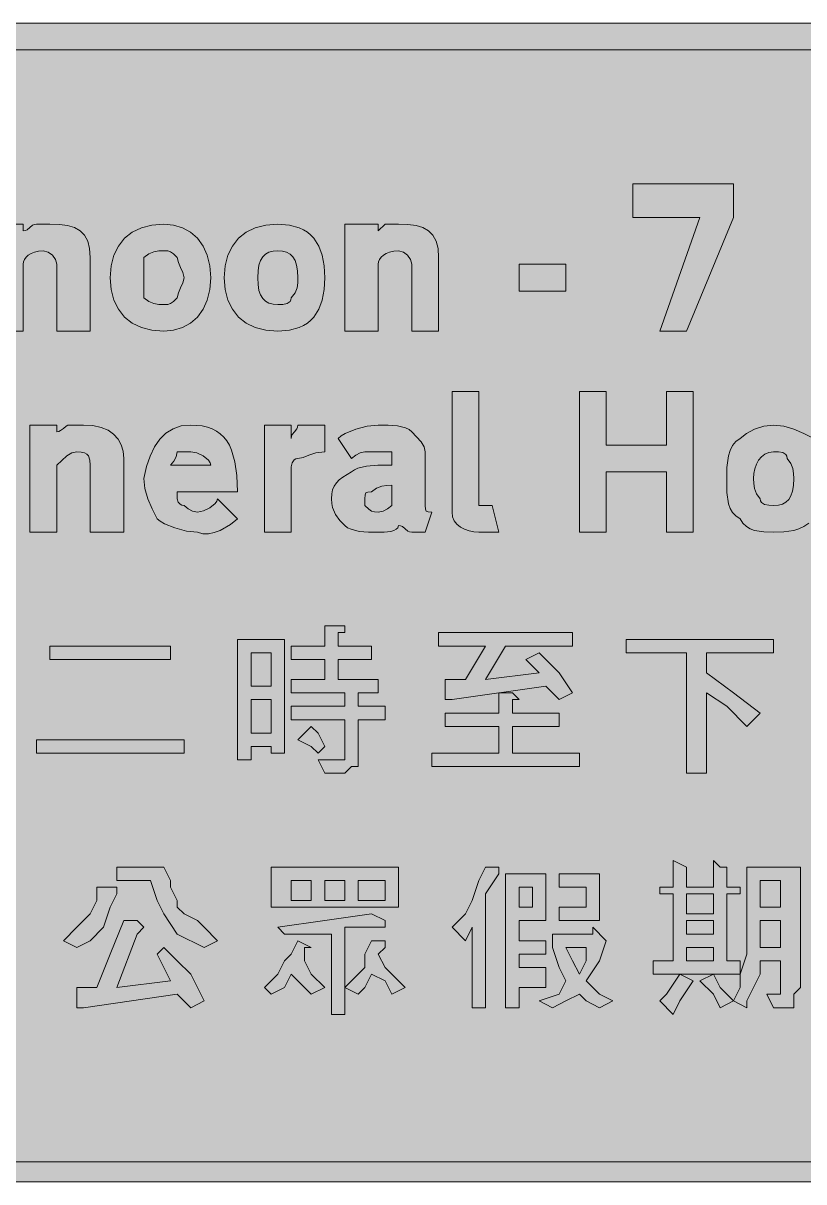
# Model space of a CAD drawing. Header units: metres. Extents: x 12 to 555, y 32 to 240.
# Drawn here: x 280.4 to 420.2, y 32.2 to 239.8 of the extents above; entities that cross this region are included whole.
import ezdxf

# ---------------------------------------------------------------- set-up
doc = ezdxf.new("R2010")
doc.units = ezdxf.units.M
doc.layers.add('FILL_BLACK_000000', color=7, linetype='Continuous', true_color=0x000000)
doc.layers.add('FILL_WHITE_FFFFFF', color=7, linetype='Continuous', true_color=0xffffff)

msp = doc.modelspace()

# ---------------------------------------------------------------- hatches: boundary and pattern name
at = {"layer": 'FILL_BLACK_000000', "true_color": 0x000000}
h = msp.add_hatch(color=7, dxfattribs=at)
h.dxf.hatch_style = 1
h.paths.add_polyline_path([(547.71, 239.57), (548.61, 239.16), (549.51, 238.75), (550.41, 238.56), (550.81, 238.51), (551.12, 238.37), (551.61, 237.96), (552.1, 237.55), (552.41, 237.41), (552.81, 237.36), (553.52, 236.46), (554.01, 235.56), (554.5, 234.66), (555.21, 233.76), (555.21, 231.36), (555.21, 40.56), (555, 38.78), (554.46, 37.11), (553.69, 35.67), (552.81, 34.56), (550.41, 32.16), (546.81, 32.16), (20.01, 32.16), (19.16, 32.21), (18.4, 32.37), (17.01, 32.91), (14.01, 34.56), (13.13, 35.67), (12.36, 37.11), (11.82, 38.78), (11.61, 40.56), (11.61, 231.36), (11.82, 232.47), (12.36, 233.91), (14.01, 237.36), (14.89, 237.55), (15.66, 237.96), (16.41, 238.56), (17.31, 238.75), (18.21, 239.16), (19.11, 239.57), (20.01, 239.76), (546.81, 239.76), (547.71, 239.57)])
h.paths.add_polyline_path([(18.36, 234.81), (17.82, 234.45), (17.66, 234.16), (17.61, 233.76), (16.92, 233.05), (16.56, 232.56), (16.43, 232.07), (16.41, 231.36), (16.41, 40.56), (16.43, 39.66), (16.56, 38.76), (16.92, 37.86), (17.61, 36.96), (18.36, 36.36), (19.13, 35.95), (20.01, 35.76), (546.81, 35.76), (547.21, 35.81), (547.5, 35.95), (547.86, 36.36), (548.01, 36.96), (550.41, 36.96), (550.6, 37.86), (551.01, 38.76), (551.42, 39.66), (551.61, 40.56), (551.61, 231.36), (551.56, 231.76), (551.42, 232.07), (551.01, 232.56), (550.6, 233.05), (550.46, 233.36), (550.41, 233.76), (549.51, 234.45), (548.61, 234.81), (547.71, 234.94), (546.81, 234.96), (20.01, 234.96), (19.13, 234.94), (18.36, 234.81)], flags=16)
h = msp.add_hatch(color=7, dxfattribs=at)
h.dxf.hatch_style = 1
h.paths.add_polyline_path([(401.61, 204.96), (389.61, 204.96), (389.61, 210.96), (407.61, 210.96), (407.61, 204.96), (399.21, 184.56), (394.41, 184.56), (401.61, 204.96)])
h = msp.add_hatch(color=7, dxfattribs=at)
h.dxf.hatch_style = 1
h.paths.add_polyline_path([(286.41, 184.56), (286.41, 195.36), (286.41, 196.56), (286.2, 197.44), (285.66, 198.21), (284.89, 198.75), (284.01, 198.96), (283.17, 198.91), (282.43, 198.75), (281.82, 198.52), (281.31, 198.21), (280.92, 197.85), (280.63, 197.44), (280.47, 197.01), (280.41, 196.56), (280.41, 184.56), (275.61, 184.56), (275.61, 203.76), (280.41, 203.76), (280.41, 202.56), (280.81, 202.61), (281.12, 202.75), (281.61, 203.16), (282.1, 203.57), (282.41, 203.71), (282.81, 203.76), (285.21, 203.76), (286.9, 203.7), (288.36, 203.5), (289.6, 203.13), (290.61, 202.56), (291.4, 201.77), (291.96, 200.72), (292.3, 199.4), (292.41, 197.76), (292.41, 184.56), (286.41, 184.56)])
h = msp.add_hatch(color=7, dxfattribs=at)
h.dxf.hatch_style = 1
h.paths.add_polyline_path([(313.37, 190.13), (312.62, 188.49), (311.61, 187.11), (310.38, 186.02), (308.95, 185.22), (307.35, 184.73), (305.61, 184.56), (303.47, 184.73), (301.58, 185.22), (299.94, 186.02), (298.56, 187.11), (297.47, 188.49), (296.67, 190.13), (296.18, 192.02), (296.01, 194.16), (296.18, 196.3), (296.67, 198.19), (297.47, 199.83), (298.56, 201.21), (299.94, 202.3), (301.58, 203.1), (303.47, 203.59), (305.61, 203.76), (307.35, 203.59), (308.95, 203.1), (310.38, 202.3), (311.61, 201.21), (312.62, 199.83), (313.37, 198.19), (313.85, 196.3), (314.01, 194.16), (313.85, 192.02), (313.37, 190.13)])
h.paths.add_polyline_path([(308.61, 195.96), (308.2, 196.86), (308.01, 197.76), (307.3, 198.45), (306.81, 198.81), (306.32, 198.94), (305.61, 198.96), (304.71, 198.94), (303.81, 198.81), (302.91, 198.45), (302.01, 197.76), (302.01, 194.16), (302.01, 190.56), (302.91, 189.87), (303.81, 189.51), (304.71, 189.38), (305.61, 189.36), (306.32, 189.38), (306.81, 189.51), (307.3, 189.87), (308.01, 190.56), (308.2, 191.46), (308.61, 192.36), (309.02, 193.26), (309.21, 194.16), (309.02, 195.06), (308.61, 195.96)], flags=16)
h = msp.add_hatch(color=7, dxfattribs=at)
h.dxf.hatch_style = 1
h.paths.add_polyline_path([(333.94, 190.13), (333.33, 188.49), (332.46, 187.11), (331.92, 186.53), (331.3, 186.02), (330.62, 185.58), (329.85, 185.22), (328.09, 184.73), (326.01, 184.56), (323.87, 184.73), (321.98, 185.22), (320.34, 186.02), (318.96, 187.11), (317.87, 188.49), (317.07, 190.13), (316.58, 192.02), (316.41, 194.16), (316.58, 196.3), (317.07, 198.19), (317.87, 199.83), (318.96, 201.21), (320.34, 202.3), (321.98, 203.1), (323.87, 203.59), (326.01, 203.76), (328.09, 203.59), (329.85, 203.1), (330.62, 202.74), (331.3, 202.3), (331.92, 201.79), (332.46, 201.21), (333.33, 199.83), (333.94, 198.19), (334.3, 196.3), (334.41, 194.16), (334.3, 192.02), (333.94, 190.13)])
h.paths.add_polyline_path([(329.38, 196.43), (329.1, 197.26), (328.71, 197.91), (328.2, 198.39), (327.58, 198.72), (326.85, 198.9), (326.01, 198.96), (325.17, 198.9), (324.43, 198.72), (323.82, 198.39), (323.31, 197.91), (322.92, 197.26), (322.63, 196.43), (322.47, 195.4), (322.41, 194.16), (322.47, 192.92), (322.63, 191.89), (322.92, 191.06), (323.31, 190.41), (323.82, 189.93), (324.43, 189.6), (325.17, 189.42), (326.01, 189.36), (326.89, 189.38), (327.66, 189.51), (328.2, 189.87), (328.36, 190.16), (328.41, 190.56), (329.1, 191.46), (329.46, 192.36), (329.59, 193.26), (329.61, 194.16), (329.55, 195.4), (329.38, 196.43)], flags=16)
h = msp.add_hatch(color=7, dxfattribs=at)
h.dxf.hatch_style = 1
h.paths.add_polyline_path([(350.01, 184.56), (350.01, 195.36), (350.01, 196.56), (349.8, 197.44), (349.26, 198.21), (348.49, 198.75), (347.61, 198.96), (346.77, 198.91), (346.03, 198.75), (345.42, 198.52), (344.91, 198.21), (344.52, 197.85), (344.23, 197.44), (344.07, 197.01), (344.01, 196.56), (344.01, 184.56), (338.01, 184.56), (338.01, 203.76), (344.01, 203.76), (344.01, 202.56), (345.21, 203.76), (347.61, 203.76), (349.3, 203.7), (350.76, 203.5), (352, 203.13), (353.01, 202.56), (353.8, 201.77), (354.36, 200.72), (354.7, 199.4), (354.81, 197.76), (354.81, 184.56), (350.01, 184.56)])
h = msp.add_hatch(color=7, dxfattribs=at)
h.dxf.hatch_style = 1
h.paths.add_polyline_path([(377.61, 191.76), (369.21, 191.76), (369.21, 196.56), (377.61, 196.56), (377.61, 191.76)])
h = msp.add_hatch(color=7, dxfattribs=at)
h.dxf.hatch_style = 1
h.paths.add_polyline_path([(362.01, 154.56), (362.01, 153.36), (364.41, 153.36), (365.61, 148.56), (364.41, 148.56), (362.01, 148.56), (361.11, 148.62), (360.25, 148.78), (359.44, 149.07), (358.71, 149.46), (358.1, 149.97), (357.62, 150.58), (357.32, 151.32), (357.21, 152.16), (357.21, 153.36), (357.21, 173.76), (362.01, 173.76), (362.01, 154.56)])
h = msp.add_hatch(color=7, dxfattribs=at)
h.dxf.hatch_style = 1
h.paths.add_polyline_path([(389.61, 164.16), (395.61, 164.16), (395.61, 173.76), (400.41, 173.76), (400.41, 148.56), (395.61, 148.56), (395.61, 159.36), (389.61, 159.36), (384.81, 159.36), (384.81, 148.56), (380.01, 148.56), (380.01, 173.76), (384.81, 173.76), (384.81, 164.16), (389.61, 164.16)])
h = msp.add_hatch(color=7, dxfattribs=at)
h.dxf.hatch_style = 1
h.paths.add_polyline_path([(292.41, 148.56), (292.41, 159.36), (292.41, 160.56), (292.37, 161.44), (292.11, 162.21), (291.82, 162.52), (291.4, 162.75), (290.8, 162.91), (290.01, 162.96), (289.11, 162.75), (288.21, 162.21), (286.41, 160.56), (286.41, 148.56), (281.61, 148.56), (281.61, 167.76), (286.41, 167.76), (286.41, 166.56), (286.81, 166.61), (287.12, 166.75), (287.61, 167.16), (288.1, 167.57), (288.41, 167.71), (288.81, 167.76), (291.21, 167.76), (292.9, 167.65), (294.36, 167.33), (295.6, 166.81), (296.61, 166.11), (297.4, 165.24), (297.96, 164.22), (298.3, 163.05), (298.41, 161.76), (298.41, 148.56), (292.41, 148.56)])
h = msp.add_hatch(color=7, dxfattribs=at)
h.dxf.hatch_style = 1
h.paths.add_polyline_path([(308.01, 154.56), (308.16, 153.96), (308.52, 153.55), (308.81, 153.41), (309.21, 153.36), (309.96, 152.76), (310.73, 152.35), (311.61, 152.16), (312.68, 152.37), (313.86, 152.91), (314.82, 153.68), (315.1, 154.11), (315.21, 154.56), (318.81, 150.96), (317.52, 149.91), (315.66, 148.86), (314.63, 148.48), (313.58, 148.26), (312.56, 148.27), (311.61, 148.56), (309.64, 148.77), (307.56, 149.31), (305.7, 150.08), (304.97, 150.51), (304.41, 150.96), (303.53, 152.76), (302.76, 154.56), (302.22, 156.36), (302.01, 158.16), (302.52, 160.3), (303.15, 162.19), (303.93, 163.83), (304.86, 165.21), (305.96, 166.3), (307.24, 167.1), (308.72, 167.59), (310.41, 167.76), (312.49, 167.59), (313.41, 167.37), (314.25, 167.07), (315.02, 166.67), (315.7, 166.18), (316.32, 165.59), (316.86, 164.91), (317.33, 164.13), (317.73, 163.25), (318.34, 161.18), (318.7, 158.69), (318.81, 155.76), (308.01, 155.76), (308.01, 154.56)])
h.paths.add_polyline_path([(313.9, 161.01), (313.62, 161.44), (312.66, 162.21), (311.48, 162.75), (310.41, 162.96), (308.01, 162.96), (307.82, 162.08), (307.41, 161.31), (306.81, 160.56), (314.01, 160.56), (313.9, 161.01)], flags=16)
h = msp.add_hatch(color=7, dxfattribs=at)
h.dxf.hatch_style = 1
h.paths.add_polyline_path([(323.61, 167.76), (328.41, 167.76), (328.41, 165.36), (328.46, 165.76), (328.6, 166.07), (329.01, 166.56), (329.42, 167.05), (329.56, 167.36), (329.61, 167.76), (334.41, 167.76), (334.41, 162.96), (332.82, 162.77), (331.56, 162.36), (330.53, 161.95), (329.61, 161.76), (329.21, 161.71), (328.92, 161.55), (328.56, 161.01), (328.43, 160.24), (328.41, 159.36), (328.41, 148.56), (323.61, 148.56), (323.61, 167.76)])
h = msp.add_hatch(color=7, dxfattribs=at)
h.dxf.hatch_style = 1
h.paths.add_polyline_path([(350.01, 148.56), (349.61, 148.61), (349.3, 148.75), (348.81, 149.16), (348.32, 149.57), (348.01, 149.71), (347.61, 149.76), (347.5, 149.36), (347.22, 149.07), (346.79, 148.85), (346.26, 148.71), (345.08, 148.58), (344.01, 148.56), (342.23, 148.58), (340.56, 148.71), (339.12, 149.07), (338.51, 149.36), (338.01, 149.76), (337.13, 150.68), (336.36, 151.71), (335.82, 152.97), (335.66, 153.71), (335.61, 154.56), (335.67, 155.41), (335.83, 156.15), (336.12, 156.82), (336.51, 157.41), (337.02, 157.95), (337.63, 158.44), (339.21, 159.36), (339.72, 159.76), (340.34, 160.05), (341.91, 160.41), (343.93, 160.54), (346.41, 160.56), (346.41, 161.76), (346.41, 162.96), (345.21, 162.96), (341.61, 162.96), (340.73, 162.77), (339.96, 162.36), (339.21, 161.76), (336.81, 165.36), (337.37, 165.81), (338.1, 166.24), (339.96, 167.01), (342.04, 167.55), (344.01, 167.76), (345.79, 167.74), (347.46, 167.61), (348.9, 167.25), (349.51, 166.96), (350.01, 166.56), (351.66, 164.76), (352.2, 163.86), (352.41, 162.96), (352.41, 153.36), (352.43, 152.67), (352.56, 152.31), (352.92, 152.18), (353.61, 152.16), (352.41, 148.56), (350.01, 148.56)])
h.paths.add_polyline_path([(342.32, 152.67), (342.81, 152.31), (343.3, 152.18), (344.01, 152.16), (344.89, 152.35), (345.66, 152.76), (346.41, 153.36), (346.41, 156.96), (345.51, 156.94), (344.61, 156.81), (343.71, 156.45), (342.81, 155.76), (342.12, 155.74), (341.76, 155.61), (341.63, 155.25), (341.61, 154.56), (341.61, 153.36), (342.32, 152.67)], flags=16)
h = msp.add_hatch(color=7, dxfattribs=at)
h.dxf.hatch_style = 1
h.paths.add_polyline_path([(424.2, 155.68), (423.66, 153.66), (422.89, 152.08), (422.01, 150.96), (421.11, 150.17), (420.21, 149.57), (419.31, 149.15), (418.41, 148.86), (416.61, 148.6), (414.81, 148.56), (413.03, 148.6), (411.36, 148.86), (410.6, 149.15), (409.92, 149.57), (409.31, 150.17), (408.81, 150.96), (408.02, 151.47), (407.42, 152.08), (407, 152.82), (406.71, 153.66), (406.45, 155.68), (406.41, 158.16), (406.45, 160.13), (406.71, 162.21), (407, 163.19), (407.42, 164.07), (408.02, 164.8), (408.81, 165.36), (409.92, 166.24), (411.36, 167.01), (413.03, 167.55), (414.81, 167.76), (416.61, 167.55), (418.41, 167.01), (420.21, 166.24), (422.01, 165.36), (422.46, 164.8), (422.89, 164.07), (423.66, 162.21), (424.2, 160.13), (424.41, 158.16), (424.36, 156.87), (424.2, 155.68)])
h.paths.add_polyline_path([(418.26, 159.96), (417.9, 160.86), (417.21, 161.76), (417.16, 162.16), (417, 162.45), (416.46, 162.81), (415.69, 162.94), (414.81, 162.96), (413.97, 162.85), (413.23, 162.55), (412.62, 162.07), (412.11, 161.46), (411.72, 160.73), (411.43, 159.92), (411.27, 159.06), (411.21, 158.16), (411.23, 157.26), (411.36, 156.36), (411.72, 155.46), (412.41, 154.56), (412.46, 154.16), (412.62, 153.87), (413.16, 153.51), (413.93, 153.38), (414.81, 153.36), (415.65, 153.42), (416.38, 153.6), (417, 153.93), (417.51, 154.41), (417.9, 155.06), (418.18, 155.89), (418.35, 156.92), (418.41, 158.16), (418.39, 159.06), (418.26, 159.96)], flags=16)
h = msp.add_hatch(color=7, dxfattribs=at)
h.dxf.hatch_style = 1
h.paths.add_polyline_path([(334.41, 125.76), (328.41, 125.76), (328.41, 128.16), (334.41, 128.16), (334.41, 131.76), (336.81, 131.76), (338.01, 131.76), (338.01, 130.56), (336.81, 130.56), (336.81, 128.16), (342.81, 128.16), (342.81, 125.76), (336.81, 125.76), (336.81, 122.16), (344.01, 122.16), (344.01, 119.76), (340.41, 119.76), (340.41, 117.36), (345.21, 117.36), (345.21, 114.96), (340.41, 114.96), (340.41, 107.76), (340.41, 106.56), (339.21, 106.56), (338.01, 105.36), (336.81, 105.36), (334.41, 105.36), (333.21, 107.76), (336.81, 107.76), (338.01, 107.76), (338.01, 108.96), (338.01, 114.96), (328.41, 114.96), (328.41, 117.36), (338.01, 117.36), (338.01, 119.76), (328.41, 119.76), (328.41, 122.16), (334.41, 122.16), (334.41, 125.76)])
h = msp.add_hatch(color=7, dxfattribs=at)
h.dxf.hatch_style = 1
h.paths.add_polyline_path([(324.81, 108.96), (324.81, 110.16), (321.21, 110.16), (321.21, 107.76), (318.81, 107.76), (318.81, 108.96), (318.81, 129.36), (327.21, 129.36), (327.21, 108.96), (324.81, 108.96)])
h.paths.add_polyline_path([(321.21, 126.96), (321.21, 120.96), (324.81, 120.96), (324.81, 126.96), (321.21, 126.96)], flags=16)
h.paths.add_polyline_path([(324.81, 118.56), (321.21, 118.56), (321.21, 112.56), (324.81, 112.56), (324.81, 118.56)], flags=16)
h = msp.add_hatch(color=7, dxfattribs=at)
h.dxf.hatch_style = 1
h.paths.add_polyline_path([(354.81, 130.56), (378.81, 130.56), (378.81, 128.16), (366.81, 128.16), (363.21, 122.16), (372.81, 123.36), (370.41, 125.76), (372.81, 126.96), (376.41, 123.36), (378.81, 119.76), (376.41, 118.56), (374.01, 120.96), (357.21, 118.56), (356.01, 118.56), (356.01, 122.16), (359.61, 122.16), (363.21, 128.16), (354.81, 128.16), (354.81, 130.56)])
h = msp.add_hatch(color=7, dxfattribs=at)
h.dxf.hatch_style = 1
h.paths.add_polyline_path([(414.81, 129.36), (414.81, 126.96), (402.81, 126.96), (402.81, 123.36), (407.61, 119.76), (412.41, 116.16), (410.01, 113.76), (406.41, 117.36), (402.81, 119.76), (402.81, 105.36), (399.21, 105.36), (399.21, 126.96), (388.41, 126.96), (388.41, 129.36), (414.81, 129.36)])
h = msp.add_hatch(color=7, dxfattribs=at)
h.dxf.hatch_style = 1
h.paths.add_polyline_path([(306.81, 128.16), (306.81, 125.76), (285.21, 125.76), (285.21, 128.16), (306.81, 128.16)])
h = msp.add_hatch(color=7, dxfattribs=at)
h.dxf.hatch_style = 1
h.paths.add_polyline_path([(353.61, 108.96), (365.61, 108.96), (365.61, 113.76), (356.01, 113.76), (356.01, 116.16), (365.61, 116.16), (365.61, 119.76), (368.01, 119.76), (369.21, 118.56), (368.01, 118.56), (368.01, 116.16), (376.41, 116.16), (376.41, 113.76), (368.01, 113.76), (368.01, 108.96), (380.01, 108.96), (380.01, 106.56), (353.61, 106.56), (353.61, 108.96)])
h = msp.add_hatch(color=7, dxfattribs=at)
h.dxf.hatch_style = 1
h.paths.add_polyline_path([(333.21, 112.56), (334.41, 110.16), (333.21, 108.96), (332.01, 110.16), (329.61, 111.36), (332.01, 113.76), (333.21, 112.56)])
h = msp.add_hatch(color=7, dxfattribs=at)
h.dxf.hatch_style = 1
h.paths.add_polyline_path([(309.21, 111.36), (309.21, 108.96), (282.81, 108.96), (282.81, 111.36), (309.21, 111.36)])
h = msp.add_hatch(color=7, dxfattribs=at)
h.dxf.hatch_style = 1
h.paths.add_polyline_path([(406.41, 88.56), (406.41, 87.36), (406.41, 84.96), (408.81, 84.96), (408.81, 83.76), (406.41, 83.76), (406.41, 71.76), (408.81, 71.76), (408.81, 69.36), (393.21, 69.36), (393.21, 71.76), (396.81, 71.76), (396.81, 83.76), (394.41, 83.76), (394.41, 84.96), (396.81, 84.96), (396.81, 89.76), (399.21, 88.56), (399.21, 84.96), (404.01, 84.96), (404.01, 89.76), (405.21, 88.56), (406.41, 88.56)])
h.paths.add_polyline_path([(399.21, 76.56), (404.01, 76.56), (404.01, 78.96), (399.21, 78.96), (399.21, 76.56)], flags=16)
h.paths.add_polyline_path([(399.21, 74.16), (399.21, 71.76), (404.01, 71.76), (404.01, 74.16), (399.21, 74.16)], flags=16)
h.paths.add_polyline_path([(404.01, 83.76), (399.21, 83.76), (399.21, 80.16), (404.01, 80.16), (404.01, 83.76)], flags=16)
h = msp.add_hatch(color=7, dxfattribs=at)
h.dxf.hatch_style = 1
h.paths.add_polyline_path([(305.61, 88.56), (306.81, 86.16), (306.81, 84.96), (308.01, 82.56), (308.01, 81.36), (309.21, 80.16), (311.61, 78.96), (312.81, 77.76), (315.21, 75.36), (312.81, 74.16), (308.01, 76.56), (305.61, 80.16), (304.41, 82.56), (303.21, 86.16), (297.21, 86.16), (297.21, 88.56), (305.61, 88.56)])
h = msp.add_hatch(color=7, dxfattribs=at)
h.dxf.hatch_style = 1
h.paths.add_polyline_path([(324.81, 88.56), (347.61, 88.56), (347.61, 81.36), (324.81, 81.36), (324.81, 88.56)])
h.paths.add_polyline_path([(328.41, 82.56), (332.01, 82.56), (332.01, 86.16), (328.41, 86.16), (328.41, 82.56)], flags=16)
h.paths.add_polyline_path([(334.41, 86.16), (334.41, 82.56), (338.01, 82.56), (338.01, 86.16), (334.41, 86.16)], flags=16)
h.paths.add_polyline_path([(345.21, 86.16), (340.41, 86.16), (340.41, 82.56), (345.21, 82.56), (345.21, 86.16)], flags=16)
h = msp.add_hatch(color=7, dxfattribs=at)
h.dxf.hatch_style = 1
h.paths.add_polyline_path([(365.61, 87.36), (363.21, 83.76), (363.21, 63.36), (360.81, 63.36), (360.81, 77.76), (359.61, 75.36), (357.21, 77.76), (359.61, 80.16), (360.81, 82.56), (362.01, 86.16), (363.21, 88.56), (365.61, 88.56), (365.61, 87.36)])
h = msp.add_hatch(color=7, dxfattribs=at)
h.dxf.hatch_style = 1
h.paths.add_polyline_path([(374.01, 78.96), (369.21, 78.96), (369.21, 75.36), (374.01, 75.36), (374.01, 72.96), (369.21, 72.96), (369.21, 70.56), (374.01, 70.56), (374.01, 66.96), (369.21, 66.96), (369.21, 63.36), (366.81, 63.36), (366.81, 87.36), (374.01, 87.36), (374.01, 78.96)])
h.paths.add_polyline_path([(371.61, 84.96), (369.21, 84.96), (369.21, 81.36), (371.61, 81.36), (371.61, 84.96)], flags=16)
h = msp.add_hatch(color=7, dxfattribs=at)
h.dxf.hatch_style = 1
h.paths.add_polyline_path([(383.61, 87.36), (383.61, 78.96), (376.41, 78.96), (376.41, 81.36), (381.21, 81.36), (381.21, 84.96), (376.41, 84.96), (376.41, 87.36), (383.61, 87.36)])
h = msp.add_hatch(color=7, dxfattribs=at)
h.dxf.hatch_style = 1
h.paths.add_polyline_path([(418.41, 65.76), (418.41, 64.56), (418.41, 63.36), (417.21, 63.36), (414.81, 63.36), (413.61, 65.76), (414.81, 65.76), (416.01, 65.76), (416.01, 66.96), (416.01, 71.76), (412.41, 71.76), (412.41, 69.36), (411.21, 66.96), (410.01, 64.56), (410.01, 63.36), (407.61, 64.56), (408.81, 66.96), (408.81, 69.36), (410.01, 72.96), (410.01, 76.56), (410.01, 88.56), (419.61, 88.56), (419.61, 66.96), (418.41, 65.76)])
h.paths.add_polyline_path([(412.41, 78.96), (412.41, 74.16), (416.01, 74.16), (416.01, 78.96), (412.41, 78.96)], flags=16)
h.paths.add_polyline_path([(416.01, 86.16), (412.41, 86.16), (412.41, 81.36), (416.01, 81.36), (416.01, 86.16)], flags=16)
h = msp.add_hatch(color=7, dxfattribs=at)
h.dxf.hatch_style = 1
h.paths.add_polyline_path([(297.21, 84.96), (297.21, 83.76), (296.01, 81.36), (294.81, 77.76), (292.41, 75.36), (290.01, 74.16), (287.61, 75.36), (290.01, 77.76), (292.41, 80.16), (293.61, 82.56), (293.61, 84.96), (296.01, 84.96), (297.21, 84.96)])
h = msp.add_hatch(color=7, dxfattribs=at)
h.dxf.hatch_style = 1
h.paths.add_polyline_path([(302.01, 77.76), (300.81, 76.56), (297.21, 66.96), (306.81, 68.16), (304.41, 72.96), (305.61, 74.16), (308.01, 71.76), (310.41, 69.36), (311.61, 66.96), (312.81, 64.56), (310.41, 63.36), (308.01, 65.76), (291.21, 63.36), (290.01, 63.36), (290.01, 64.56), (290.01, 66.96), (293.61, 66.96), (296.01, 72.96), (298.41, 78.96), (300.81, 78.96), (302.01, 77.76)])
h = msp.add_hatch(color=7, dxfattribs=at)
h.dxf.hatch_style = 1
h.paths.add_polyline_path([(334.41, 78.96), (342.81, 80.16), (345.21, 78.96), (345.21, 77.76), (344.01, 77.76), (338.01, 77.76), (338.01, 62.16), (335.61, 62.16), (335.61, 76.56), (327.21, 76.56), (326.01, 77.76), (334.41, 78.96)])
h = msp.add_hatch(color=7, dxfattribs=at)
h.dxf.hatch_style = 1
h.paths.add_polyline_path([(382.41, 76.56), (382.41, 77.76), (384.81, 75.36), (383.61, 71.76), (381.21, 68.16), (383.61, 65.76), (386.01, 64.56), (383.61, 63.36), (381.21, 64.56), (380.01, 65.76), (377.61, 64.56), (375.21, 63.36), (372.81, 64.56), (376.41, 65.76), (377.61, 68.16), (376.41, 70.56), (375.21, 74.16), (375.21, 76.56), (382.41, 76.56)])
h.paths.add_polyline_path([(380.01, 69.36), (381.21, 71.76), (381.21, 74.16), (377.61, 74.16), (378.81, 71.76), (380.01, 69.36)], flags=16)
h = msp.add_hatch(color=7, dxfattribs=at)
h.dxf.hatch_style = 1
h.paths.add_polyline_path([(332.01, 74.16), (330.81, 74.16), (330.81, 71.76), (332.01, 69.36), (334.41, 66.96), (332.01, 65.76), (328.41, 69.36), (327.21, 66.96), (324.81, 65.76), (323.61, 66.96), (324.81, 68.16), (326.01, 69.36), (327.21, 71.76), (328.41, 72.96), (329.61, 75.36), (332.01, 74.16)])
h = msp.add_hatch(color=7, dxfattribs=at)
h.dxf.hatch_style = 1
h.paths.add_polyline_path([(345.21, 75.36), (345.21, 74.16), (344.01, 72.96), (345.21, 70.56), (346.41, 69.36), (347.61, 68.16), (348.81, 66.96), (346.41, 65.76), (345.21, 68.16), (342.81, 69.36), (341.61, 66.96), (340.41, 65.76), (338.01, 66.96), (339.21, 68.16), (340.41, 69.36), (341.61, 70.56), (341.61, 72.96), (342.81, 75.36), (345.21, 75.36)])
h = msp.add_hatch(color=7, dxfattribs=at)
h.dxf.hatch_style = 1
h.paths.add_polyline_path([(395.61, 65.76), (398.01, 69.36), (400.41, 68.16), (398.01, 64.56), (396.81, 62.16), (394.41, 64.56), (395.61, 65.76)])
h = msp.add_hatch(color=7, dxfattribs=at)
h.dxf.hatch_style = 1
h.paths.add_polyline_path([(405.21, 66.96), (407.61, 64.56), (405.21, 63.36), (404.01, 65.76), (401.61, 68.16), (404.01, 69.36), (405.21, 66.96)])
at = {"layer": 'FILL_WHITE_FFFFFF', "true_color": 0xffffff}
h = msp.add_hatch(color=7, dxfattribs=at)
h.dxf.hatch_style = 1
h.paths.add_polyline_path([(546.81, 234.96), (548.01, 234.96), (548.41, 234.91), (548.72, 234.77), (549.21, 234.36), (549.7, 233.95), (550.01, 233.81), (550.41, 233.76), (550.41, 232.56), (550.81, 232.51), (551.1, 232.37), (551.46, 231.96), (551.61, 231.36), (551.61, 40.56), (551.42, 39.66), (551.01, 38.76), (550.6, 37.86), (550.41, 36.96), (548.01, 36.96), (547.86, 36.36), (547.5, 35.95), (547.21, 35.81), (546.81, 35.76), (20.01, 35.76), (19.13, 35.95), (18.36, 36.36), (17.61, 36.96), (16.92, 37.67), (16.56, 38.16), (16.43, 38.65), (16.41, 39.36), (16.41, 40.56), (16.41, 231.36), (16.43, 232.07), (16.56, 232.56), (16.92, 233.05), (17.61, 233.76), (17.66, 234.16), (17.82, 234.45), (18.36, 234.81), (19.13, 234.94), (20.01, 234.96), (546.81, 234.96)])

# ---------------------------------------------------------------- linework, layer by layer
at = {"layer": 'FILL_BLACK_000000', "lineweight": 0, "true_color": 0x000000}
for points in [[(20.01, 239.76), (546.81, 239.76)], [(20.01, 35.76), (546.81, 35.76), (547.21, 35.81), (547.5, 35.95), (547.86, 36.36), (548.01, 36.96), (550.41, 36.96), (550.6, 37.86), (551.01, 38.76), (551.42, 39.66), (551.61, 40.56), (551.61, 231.36), (551.56, 231.76), (551.42, 232.07), (551.01, 232.56), (550.6, 233.05), (550.46, 233.36), (550.41, 233.76), (549.51, 234.45), (548.61, 234.81), (547.71, 234.94), (546.81, 234.96), (20.01, 234.96)], [(275.61, 203.76), (280.41, 203.76), (280.41, 202.56), (280.81, 202.61), (281.12, 202.75), (281.61, 203.16), (282.1, 203.57), (282.41, 203.71), (282.81, 203.76), (285.21, 203.76), (286.9, 203.7), (288.36, 203.5), (289.6, 203.13), (290.61, 202.56), (291.4, 201.77), (291.96, 200.72), (292.3, 199.4), (292.41, 197.76), (292.41, 184.56), (286.41, 184.56), (286.41, 195.36), (286.41, 196.56), (286.2, 197.44), (285.66, 198.21), (284.89, 198.75), (284.01, 198.96), (283.17, 198.91), (282.43, 198.75), (281.82, 198.52), (281.31, 198.21), (280.92, 197.85), (280.63, 197.44), (280.47, 197.01), (280.41, 196.56), (280.41, 184.56), (275.61, 184.56)], [(421.11, 150.17), (420.21, 149.57), (419.31, 149.15), (418.41, 148.86), (416.61, 148.6), (414.81, 148.56), (413.03, 148.6), (411.36, 148.86), (410.6, 149.15), (409.92, 149.57), (409.31, 150.17), (408.81, 150.96), (408.02, 151.47), (407.42, 152.08), (407, 152.82), (406.71, 153.66), (406.45, 155.68), (406.41, 158.16), (406.45, 160.13), (406.71, 162.21), (407, 163.19), (407.42, 164.07), (408.02, 164.8), (408.81, 165.36), (409.92, 166.24), (411.36, 167.01), (413.03, 167.55), (414.81, 167.76), (416.61, 167.55), (418.41, 167.01), (420.21, 166.24), (422.01, 165.36)], [(546.81, 32.16), (20.01, 32.16)]]:
    msp.add_lwpolyline(points, dxfattribs=at)
for points in [[(401.61, 204.96), (389.61, 204.96), (389.61, 210.96), (407.61, 210.96), (407.61, 204.96), (399.21, 184.56), (394.41, 184.56)], [(313.37, 190.13), (312.62, 188.49), (311.61, 187.11), (310.38, 186.02), (308.95, 185.22), (307.35, 184.73), (305.61, 184.56), (303.47, 184.73), (301.58, 185.22), (299.94, 186.02), (298.56, 187.11), (297.47, 188.49), (296.67, 190.13), (296.18, 192.02), (296.01, 194.16), (296.18, 196.3), (296.67, 198.19), (297.47, 199.83), (298.56, 201.21), (299.94, 202.3), (301.58, 203.1), (303.47, 203.59), (305.61, 203.76), (307.35, 203.59), (308.95, 203.1), (310.38, 202.3), (311.61, 201.21), (312.62, 199.83), (313.37, 198.19), (313.85, 196.3), (314.01, 194.16), (313.85, 192.02)], [(333.94, 190.13), (333.33, 188.49), (332.46, 187.11), (331.92, 186.53), (331.3, 186.02), (330.62, 185.58), (329.85, 185.22), (328.09, 184.73), (326.01, 184.56), (323.87, 184.73), (321.98, 185.22), (320.34, 186.02), (318.96, 187.11), (317.87, 188.49), (317.07, 190.13), (316.58, 192.02), (316.41, 194.16), (316.58, 196.3), (317.07, 198.19), (317.87, 199.83), (318.96, 201.21), (320.34, 202.3), (321.98, 203.1), (323.87, 203.59), (326.01, 203.76), (328.09, 203.59), (329.85, 203.1), (330.62, 202.74), (331.3, 202.3), (331.92, 201.79), (332.46, 201.21), (333.33, 199.83), (333.94, 198.19), (334.3, 196.3), (334.41, 194.16), (334.3, 192.02)], [(350.01, 184.56), (350.01, 195.36), (350.01, 196.56), (349.8, 197.44), (349.26, 198.21), (348.49, 198.75), (347.61, 198.96), (346.77, 198.91), (346.03, 198.75), (345.42, 198.52), (344.91, 198.21), (344.52, 197.85), (344.23, 197.44), (344.07, 197.01), (344.01, 196.56), (344.01, 184.56), (338.01, 184.56), (338.01, 203.76), (344.01, 203.76), (344.01, 202.56), (345.21, 203.76), (347.61, 203.76), (349.3, 203.7), (350.76, 203.5), (352, 203.13), (353.01, 202.56), (353.8, 201.77), (354.36, 200.72), (354.7, 199.4), (354.81, 197.76), (354.81, 184.56)], [(308.61, 195.96), (308.2, 196.86), (308.01, 197.76), (307.3, 198.45), (306.81, 198.81), (306.32, 198.94), (305.61, 198.96), (304.71, 198.94), (303.81, 198.81), (302.91, 198.45), (302.01, 197.76), (302.01, 194.16), (302.01, 190.56), (302.91, 189.87), (303.81, 189.51), (304.71, 189.38), (305.61, 189.36), (306.32, 189.38), (306.81, 189.51), (307.3, 189.87), (308.01, 190.56), (308.2, 191.46), (308.61, 192.36), (309.02, 193.26), (309.21, 194.16), (309.02, 195.06)], [(329.38, 196.43), (329.1, 197.26), (328.71, 197.91), (328.2, 198.39), (327.58, 198.72), (326.85, 198.9), (326.01, 198.96), (325.17, 198.9), (324.43, 198.72), (323.82, 198.39), (323.31, 197.91), (322.92, 197.26), (322.63, 196.43), (322.47, 195.4), (322.41, 194.16), (322.47, 192.92), (322.63, 191.89), (322.92, 191.06), (323.31, 190.41), (323.82, 189.93), (324.43, 189.6), (325.17, 189.42), (326.01, 189.36), (326.89, 189.38), (327.66, 189.51), (328.2, 189.87), (328.36, 190.16), (328.41, 190.56), (329.1, 191.46), (329.46, 192.36), (329.59, 193.26), (329.61, 194.16), (329.55, 195.4)], [(377.61, 191.76), (369.21, 191.76), (369.21, 196.56), (377.61, 196.56)], [(362.01, 154.56), (362.01, 153.36), (364.41, 153.36), (365.61, 148.56), (364.41, 148.56), (362.01, 148.56), (361.11, 148.62), (360.25, 148.78), (359.44, 149.07), (358.71, 149.46), (358.1, 149.97), (357.62, 150.58), (357.32, 151.32), (357.21, 152.16), (357.21, 153.36), (357.21, 173.76), (362.01, 173.76)], [(389.61, 164.16), (395.61, 164.16), (395.61, 173.76), (400.41, 173.76), (400.41, 148.56), (395.61, 148.56), (395.61, 159.36), (389.61, 159.36), (384.81, 159.36), (384.81, 148.56), (380.01, 148.56), (380.01, 173.76), (384.81, 173.76), (384.81, 164.16)], [(292.41, 148.56), (292.41, 159.36), (292.41, 160.56), (292.37, 161.44), (292.11, 162.21), (291.82, 162.52), (291.4, 162.75), (290.8, 162.91), (290.01, 162.96), (289.11, 162.75), (288.21, 162.21), (286.41, 160.56), (286.41, 148.56), (281.61, 148.56), (281.61, 167.76), (286.41, 167.76), (286.41, 166.56), (286.81, 166.61), (287.12, 166.75), (287.61, 167.16), (288.1, 167.57), (288.41, 167.71), (288.81, 167.76), (291.21, 167.76), (292.9, 167.65), (294.36, 167.33), (295.6, 166.81), (296.61, 166.11), (297.4, 165.24), (297.96, 164.22), (298.3, 163.05), (298.41, 161.76), (298.41, 148.56)], [(308.01, 154.56), (308.16, 153.96), (308.52, 153.55), (308.81, 153.41), (309.21, 153.36), (309.96, 152.76), (310.73, 152.35), (311.61, 152.16), (312.68, 152.37), (313.86, 152.91), (314.82, 153.68), (315.1, 154.11), (315.21, 154.56), (318.81, 150.96), (317.52, 149.91), (315.66, 148.86), (314.63, 148.48), (313.58, 148.26), (312.56, 148.27), (311.61, 148.56), (309.64, 148.77), (307.56, 149.31), (305.7, 150.08), (304.97, 150.51), (304.41, 150.96), (303.53, 152.76), (302.76, 154.56), (302.22, 156.36), (302.01, 158.16), (302.52, 160.3), (303.15, 162.19), (303.93, 163.83), (304.86, 165.21), (305.96, 166.3), (307.24, 167.1), (308.72, 167.59), (310.41, 167.76), (312.49, 167.59), (313.41, 167.37), (314.25, 167.07), (315.02, 166.67), (315.7, 166.18), (316.32, 165.59), (316.86, 164.91), (317.33, 164.13), (317.73, 163.25), (318.34, 161.18), (318.7, 158.69), (318.81, 155.76), (308.01, 155.76)], [(323.61, 167.76), (328.41, 167.76), (328.41, 165.36), (328.46, 165.76), (328.6, 166.07), (329.01, 166.56), (329.42, 167.05), (329.56, 167.36), (329.61, 167.76), (334.41, 167.76), (334.41, 162.96), (332.82, 162.77), (331.56, 162.36), (330.53, 161.95), (329.61, 161.76), (329.21, 161.71), (328.92, 161.55), (328.56, 161.01), (328.43, 160.24), (328.41, 159.36), (328.41, 148.56), (323.61, 148.56)], [(350.01, 148.56), (349.61, 148.61), (349.3, 148.75), (348.81, 149.16), (348.32, 149.57), (348.01, 149.71), (347.61, 149.76), (347.5, 149.36), (347.22, 149.07), (346.79, 148.85), (346.26, 148.71), (345.08, 148.58), (344.01, 148.56), (342.23, 148.58), (340.56, 148.71), (339.12, 149.07), (338.51, 149.36), (338.01, 149.76), (337.13, 150.68), (336.36, 151.71), (335.82, 152.97), (335.66, 153.71), (335.61, 154.56), (335.67, 155.41), (335.83, 156.15), (336.12, 156.82), (336.51, 157.41), (337.02, 157.95), (337.63, 158.44), (339.21, 159.36), (339.72, 159.76), (340.34, 160.05), (341.91, 160.41), (343.93, 160.54), (346.41, 160.56), (346.41, 161.76), (346.41, 162.96), (345.21, 162.96), (341.61, 162.96), (340.73, 162.77), (339.96, 162.36), (339.21, 161.76), (336.81, 165.36), (337.37, 165.81), (338.1, 166.24), (339.96, 167.01), (342.04, 167.55), (344.01, 167.76), (345.79, 167.74), (347.46, 167.61), (348.9, 167.25), (349.51, 166.96), (350.01, 166.56), (351.66, 164.76), (352.2, 163.86), (352.41, 162.96), (352.41, 153.36), (352.43, 152.67), (352.56, 152.31), (352.92, 152.18), (353.61, 152.16), (352.41, 148.56)], [(313.9, 161.01), (313.62, 161.44), (312.66, 162.21), (311.48, 162.75), (310.41, 162.96), (308.01, 162.96), (307.82, 162.08), (307.41, 161.31), (306.81, 160.56), (314.01, 160.56)], [(418.26, 159.96), (417.9, 160.86), (417.21, 161.76), (417.16, 162.16), (417, 162.45), (416.46, 162.81), (415.69, 162.94), (414.81, 162.96), (413.97, 162.85), (413.23, 162.55), (412.62, 162.07), (412.11, 161.46), (411.72, 160.73), (411.43, 159.92), (411.27, 159.06), (411.21, 158.16), (411.23, 157.26), (411.36, 156.36), (411.72, 155.46), (412.41, 154.56), (412.46, 154.16), (412.62, 153.87), (413.16, 153.51), (413.93, 153.38), (414.81, 153.36), (415.65, 153.42), (416.38, 153.6), (417, 153.93), (417.51, 154.41), (417.9, 155.06), (418.18, 155.89), (418.35, 156.92), (418.41, 158.16), (418.39, 159.06)], [(342.32, 152.67), (342.81, 152.31), (343.3, 152.18), (344.01, 152.16), (344.89, 152.35), (345.66, 152.76), (346.41, 153.36), (346.41, 156.96), (345.51, 156.94), (344.61, 156.81), (343.71, 156.45), (342.81, 155.76), (342.12, 155.74), (341.76, 155.61), (341.63, 155.25), (341.61, 154.56), (341.61, 153.36)], [(334.41, 125.76), (328.41, 125.76), (328.41, 128.16), (334.41, 128.16), (334.41, 131.76), (336.81, 131.76), (338.01, 131.76), (338.01, 130.56), (336.81, 130.56), (336.81, 128.16), (342.81, 128.16), (342.81, 125.76), (336.81, 125.76), (336.81, 122.16), (344.01, 122.16), (344.01, 119.76), (340.41, 119.76), (340.41, 117.36), (345.21, 117.36), (345.21, 114.96), (340.41, 114.96), (340.41, 107.76), (340.41, 106.56), (339.21, 106.56), (338.01, 105.36), (336.81, 105.36), (334.41, 105.36), (333.21, 107.76), (336.81, 107.76), (338.01, 107.76), (338.01, 108.96), (338.01, 114.96), (328.41, 114.96), (328.41, 117.36), (338.01, 117.36), (338.01, 119.76), (328.41, 119.76), (328.41, 122.16), (334.41, 122.16)], [(324.81, 108.96), (324.81, 110.16), (321.21, 110.16), (321.21, 107.76), (318.81, 107.76), (318.81, 108.96), (318.81, 129.36), (327.21, 129.36), (327.21, 108.96)], [(354.81, 130.56), (378.81, 130.56), (378.81, 128.16), (366.81, 128.16), (363.21, 122.16), (372.81, 123.36), (370.41, 125.76), (372.81, 126.96), (376.41, 123.36), (378.81, 119.76), (376.41, 118.56), (374.01, 120.96), (357.21, 118.56), (356.01, 118.56), (356.01, 122.16), (359.61, 122.16), (363.21, 128.16), (354.81, 128.16)], [(414.81, 129.36), (414.81, 126.96), (402.81, 126.96), (402.81, 123.36), (407.61, 119.76), (412.41, 116.16), (410.01, 113.76), (406.41, 117.36), (402.81, 119.76), (402.81, 105.36), (399.21, 105.36), (399.21, 126.96), (388.41, 126.96), (388.41, 129.36)], [(306.81, 128.16), (306.81, 125.76), (285.21, 125.76), (285.21, 128.16)], [(321.21, 126.96), (321.21, 120.96), (324.81, 120.96), (324.81, 126.96)], [(324.81, 118.56), (321.21, 118.56), (321.21, 112.56), (324.81, 112.56)], [(353.61, 108.96), (365.61, 108.96), (365.61, 113.76), (356.01, 113.76), (356.01, 116.16), (365.61, 116.16), (365.61, 119.76), (368.01, 119.76), (369.21, 118.56), (368.01, 118.56), (368.01, 116.16), (376.41, 116.16), (376.41, 113.76), (368.01, 113.76), (368.01, 108.96), (380.01, 108.96), (380.01, 106.56), (353.61, 106.56)], [(333.21, 112.56), (334.41, 110.16), (333.21, 108.96), (332.01, 110.16), (329.61, 111.36), (332.01, 113.76)], [(309.21, 111.36), (309.21, 108.96), (282.81, 108.96), (282.81, 111.36)], [(406.41, 88.56), (406.41, 87.36), (406.41, 84.96), (408.81, 84.96), (408.81, 83.76), (406.41, 83.76), (406.41, 71.76), (408.81, 71.76), (408.81, 69.36), (393.21, 69.36), (393.21, 71.76), (396.81, 71.76), (396.81, 83.76), (394.41, 83.76), (394.41, 84.96), (396.81, 84.96), (396.81, 89.76), (399.21, 88.56), (399.21, 84.96), (404.01, 84.96), (404.01, 89.76), (405.21, 88.56)], [(305.61, 88.56), (306.81, 86.16), (306.81, 84.96), (308.01, 82.56), (308.01, 81.36), (309.21, 80.16), (311.61, 78.96), (312.81, 77.76), (315.21, 75.36), (312.81, 74.16), (308.01, 76.56), (305.61, 80.16), (304.41, 82.56), (303.21, 86.16), (297.21, 86.16), (297.21, 88.56)], [(324.81, 88.56), (347.61, 88.56), (347.61, 81.36), (324.81, 81.36)], [(365.61, 87.36), (363.21, 83.76), (363.21, 63.36), (360.81, 63.36), (360.81, 77.76), (359.61, 75.36), (357.21, 77.76), (359.61, 80.16), (360.81, 82.56), (362.01, 86.16), (363.21, 88.56), (365.61, 88.56)], [(374.01, 78.96), (369.21, 78.96), (369.21, 75.36), (374.01, 75.36), (374.01, 72.96), (369.21, 72.96), (369.21, 70.56), (374.01, 70.56), (374.01, 66.96), (369.21, 66.96), (369.21, 63.36), (366.81, 63.36), (366.81, 87.36), (374.01, 87.36)], [(383.61, 87.36), (383.61, 78.96), (376.41, 78.96), (376.41, 81.36), (381.21, 81.36), (381.21, 84.96), (376.41, 84.96), (376.41, 87.36)], [(418.41, 65.76), (418.41, 64.56), (418.41, 63.36), (417.21, 63.36), (414.81, 63.36), (413.61, 65.76), (414.81, 65.76), (416.01, 65.76), (416.01, 66.96), (416.01, 71.76), (412.41, 71.76), (412.41, 69.36), (411.21, 66.96), (410.01, 64.56), (410.01, 63.36), (407.61, 64.56), (408.81, 66.96), (408.81, 69.36), (410.01, 72.96), (410.01, 76.56), (410.01, 88.56), (419.61, 88.56), (419.61, 66.96)], [(328.41, 82.56), (332.01, 82.56), (332.01, 86.16), (328.41, 86.16)], [(334.41, 86.16), (334.41, 82.56), (338.01, 82.56), (338.01, 86.16)], [(345.21, 86.16), (340.41, 86.16), (340.41, 82.56), (345.21, 82.56)], [(416.01, 86.16), (412.41, 86.16), (412.41, 81.36), (416.01, 81.36)], [(297.21, 84.96), (297.21, 83.76), (296.01, 81.36), (294.81, 77.76), (292.41, 75.36), (290.01, 74.16), (287.61, 75.36), (290.01, 77.76), (292.41, 80.16), (293.61, 82.56), (293.61, 84.96), (296.01, 84.96)], [(371.61, 84.96), (369.21, 84.96), (369.21, 81.36), (371.61, 81.36)], [(404.01, 83.76), (399.21, 83.76), (399.21, 80.16), (404.01, 80.16)], [(302.01, 77.76), (300.81, 76.56), (297.21, 66.96), (306.81, 68.16), (304.41, 72.96), (305.61, 74.16), (308.01, 71.76), (310.41, 69.36), (311.61, 66.96), (312.81, 64.56), (310.41, 63.36), (308.01, 65.76), (291.21, 63.36), (290.01, 63.36), (290.01, 64.56), (290.01, 66.96), (293.61, 66.96), (296.01, 72.96), (298.41, 78.96), (300.81, 78.96)], [(334.41, 78.96), (342.81, 80.16), (345.21, 78.96), (345.21, 77.76), (344.01, 77.76), (338.01, 77.76), (338.01, 62.16), (335.61, 62.16), (335.61, 76.56), (327.21, 76.56), (326.01, 77.76)], [(399.21, 76.56), (404.01, 76.56), (404.01, 78.96), (399.21, 78.96)], [(412.41, 78.96), (412.41, 74.16), (416.01, 74.16), (416.01, 78.96)], [(382.41, 76.56), (382.41, 77.76), (384.81, 75.36), (383.61, 71.76), (381.21, 68.16), (383.61, 65.76), (386.01, 64.56), (383.61, 63.36), (381.21, 64.56), (380.01, 65.76), (377.61, 64.56), (375.21, 63.36), (372.81, 64.56), (376.41, 65.76), (377.61, 68.16), (376.41, 70.56), (375.21, 74.16), (375.21, 76.56)], [(332.01, 74.16), (330.81, 74.16), (330.81, 71.76), (332.01, 69.36), (334.41, 66.96), (332.01, 65.76), (328.41, 69.36), (327.21, 66.96), (324.81, 65.76), (323.61, 66.96), (324.81, 68.16), (326.01, 69.36), (327.21, 71.76), (328.41, 72.96), (329.61, 75.36)], [(345.21, 75.36), (345.21, 74.16), (344.01, 72.96), (345.21, 70.56), (346.41, 69.36), (347.61, 68.16), (348.81, 66.96), (346.41, 65.76), (345.21, 68.16), (342.81, 69.36), (341.61, 66.96), (340.41, 65.76), (338.01, 66.96), (339.21, 68.16), (340.41, 69.36), (341.61, 70.56), (341.61, 72.96), (342.81, 75.36)], [(380.01, 69.36), (381.21, 71.76), (381.21, 74.16), (377.61, 74.16), (378.81, 71.76)], [(399.21, 74.16), (399.21, 71.76), (404.01, 71.76), (404.01, 74.16)], [(395.61, 65.76), (398.01, 69.36), (400.41, 68.16), (398.01, 64.56), (396.81, 62.16), (394.41, 64.56)], [(405.21, 66.96), (407.61, 64.56), (405.21, 63.36), (404.01, 65.76), (401.61, 68.16), (404.01, 69.36)]]:
    msp.add_lwpolyline(points, close=True, dxfattribs=at)
at = {"layer": 'FILL_WHITE_FFFFFF', "lineweight": 0, "true_color": 0xffffff}
for points in [[(20.01, 234.96), (546.81, 234.96)], [(546.81, 35.76), (20.01, 35.76)]]:
    msp.add_lwpolyline(points, dxfattribs=at)

doc.saveas('drawing.dxf')
